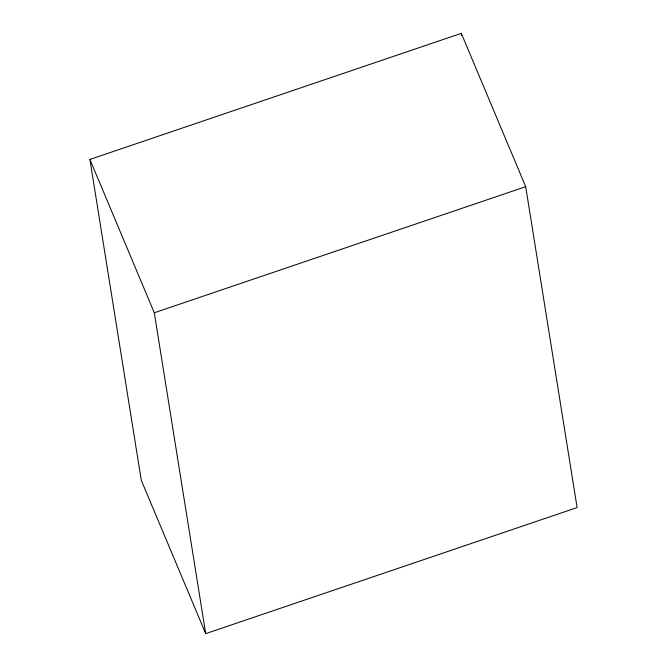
<?xml version="1.0" encoding="UTF-8"?>
<svg xmlns="http://www.w3.org/2000/svg" width="667" height="667" viewBox="0 0 667 667"><rect width="100%" height="100%" fill="white"/><g stroke="black" fill="none" stroke-linecap="round" stroke-linejoin="round"><path stroke-width="1" d="M89.895 159.43L461.306 33.35L525.704 186.693L577.105 507.57L205.694 633.65L141.296 480.307L89.895 159.43L154.294 312.773L205.694 633.65M154.294 312.773L525.704 186.693M461.306 33.35L461.639 35.409"/></g></svg>
